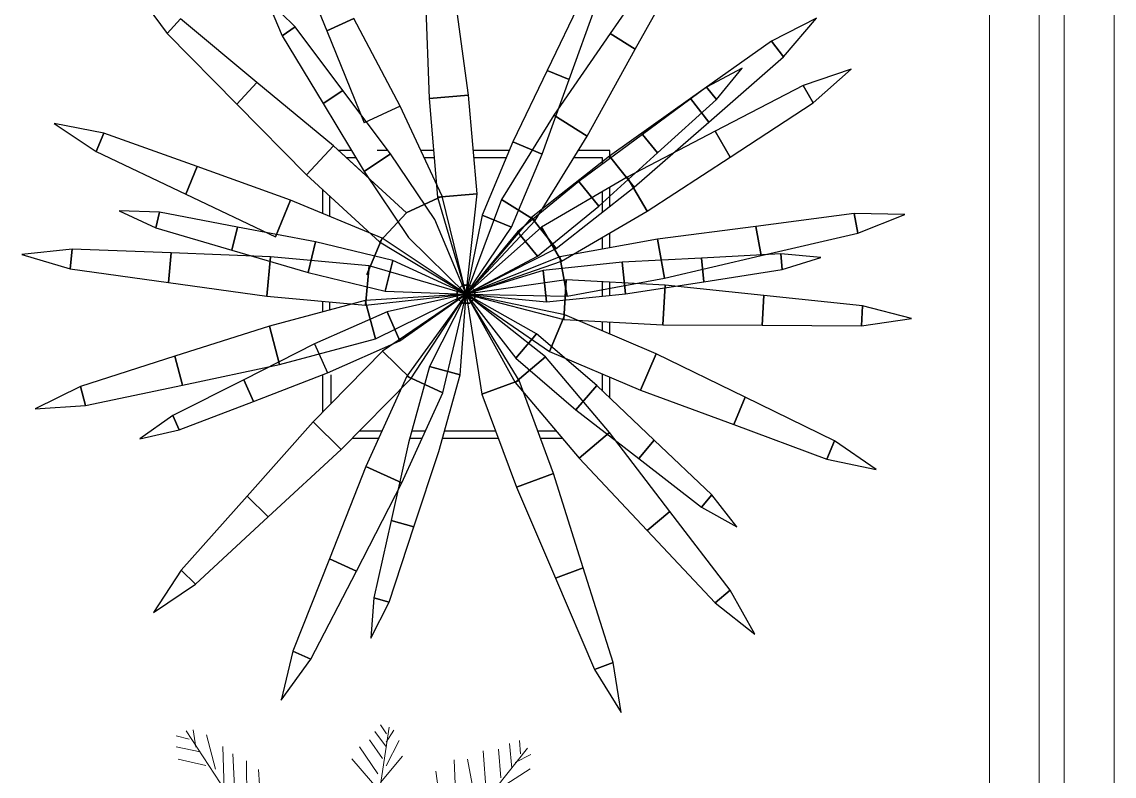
# Model space of a CAD drawing. Header units: inches. Extents: x -98933 to 1585249, y -3352739 to 192771.
# Drawn here: x 42604.42 to 42648.2, y 49773.71 to 49803.93 of the extents above; entities that cross this region are included whole.
import ezdxf

# ---------------------------------------------------------------- set-up
doc = ezdxf.new("R2010")
doc.units = ezdxf.units.IN
doc.header["$MEASUREMENT"] = 0
doc.layers.get('0').update_dxf_attribs({"lineweight": 0})
doc.layers.add('BOUNDARY', color=7, linetype='Continuous', lineweight=0, true_color=0x999900)
doc.layers.add('IFF-PLANTS', color=3, linetype='Continuous', lineweight=0)
doc.layers.add('PEJZAJ', color=7, linetype='Continuous')

# ---------------------------------------------------------------- blocks, each defined once
blk = doc.blocks.new('PALM')
at = {"layer": 'IFF-PLANTS', "linetype": 'ByBlock'}
for p, q in [((-107.6, -159.7), (1.3, -682.1)), ((-106.4, -156.1), (424, -213.9)), ((-72.5, -168.4), (270.9, -421.9)), ((184.6, -185.2), (274.6, -303.7)), ((273.4, -194.1), (331.6, -278.3)), ((336.3, -197.7), (400.5, -183.7)), ((388.9, -211.6), (420, -201.5)), ((227.8, -202), (312.9, -294.7)), ((313.5, -212), (362.7, -268.2)), ((350.7, -210.2), (384.5, -250.8)), ((377.6, -208.4), (406.2, -243.7)), ((407.5, -215.8), (423.8, -234.6)), ((174.7, -347.6), (181.1, -429.3)), ((187.8, -361.2), (250.8, -366.8)), ((195.3, -376.2), (206.7, -434.8)), ((216.8, -375.5), (266.8, -391.6)), ((221.7, -389.9), (228.7, -431.5)), ((241, -399.4), (246.6, -435.4)), ((247.6, -406.2), (273.1, -411.7)), ((258.7, -416.6), (262.5, -436.2)), ((-45.8, -433.8), (45.4, -537)), ((-37.5, -484.2), (41, -564.4)), ((-29.6, -522.9), (32.1, -591.1)), ((-25.5, -556.2), (28.5, -613.9)), ((-10.4, -593.7), (22.7, -650.4)), ((-17.9, -611.2), (-46, -655.9)), ((-7.8, -636.2), (-32.6, -674.4)), ((-7.3, -648), (11.9, -674.4)), ((-5.7, -666.9), (-18.4, -688.3))]:
    blk.add_line(p, q, dxfattribs=at)
blk = doc.blocks.new('BITKI4')
at = {"color": 3}
for p, q in [((-0.186, 0.3716), (-0.147, 0.2757)), ((0.2073, 0.3581), (0.1484, 0.2729)), ((0.1748, 0.2566), (0.2249, 0.3472)), ((-0.3449, 0.3155), (-0.3137, 0.273)), ((-0.3449, 0.3155), (-0.3137, 0.273)), ((-0.18, 0.28), (-0.21, 0.3097)), ((-0.21, 0.3097), (-0.1937, 0.2708)), ((-0.0443, 0.3087), (-0.0405, 0.2053)), ((-0.0443, 0.3087), (-0.0405, 0.2053)), ((0.0007, 0.2089), (-0.0134, 0.3114)), ((0.0007, 0.2089), (-0.0134, 0.3114)), ((0.1188, 0.3093), (0.0829, 0.2346)), ((0.1058, 0.225), (0.134, 0.3029)), ((-0.2998, 0.2882), (-0.3137, 0.273)), ((-0.3137, 0.273), (-0.2998, 0.2882)), ((-0.2998, 0.2882), (-0.3137, 0.273)), ((-0.3137, 0.273), (-0.2998, 0.2882)), ((-0.22, 0.2221), (-0.2998, 0.2882)), ((-0.22, 0.2221), (-0.2998, 0.2882)), ((-0.1189, 0.2888), (-0.147, 0.2757)), ((-0.147, 0.2757), (-0.1189, 0.2888)), ((-0.0705, 0.1972), (-0.1189, 0.2888)), ((0.3639, 0.2889), (0.3168, 0.265)), ((0.3639, 0.2889), (0.3168, 0.265)), ((0.3296, 0.2488), (0.3639, 0.2889)), ((0.3296, 0.2488), (0.3639, 0.2889)), ((-0.1937, 0.2708), (-0.18, 0.28)), ((-0.18, 0.28), (-0.1937, 0.2708)), ((-0.1303, 0.2137), (-0.18, 0.28)), ((-0.147, 0.2757), (-0.108, 0.1797)), ((-0.3137, 0.273), (-0.241, 0.1993)), ((-0.3137, 0.273), (-0.241, 0.1993)), ((-0.1937, 0.2708), (-0.1509, 0.1999)), ((0.1484, 0.2729), (0.0896, 0.1877)), ((0.1748, 0.2566), (0.1484, 0.2729)), ((0.1484, 0.2729), (0.1748, 0.2566)), ((0.3168, 0.265), (0.2324, 0.2051)), ((0.3168, 0.265), (0.2324, 0.2051)), ((0.3296, 0.2488), (0.3168, 0.265)), ((0.3168, 0.265), (0.3296, 0.2488)), ((0.3296, 0.2488), (0.3168, 0.265)), ((0.3168, 0.265), (0.3296, 0.2488)), ((0.1247, 0.1659), (0.1748, 0.2566)), ((0.2516, 0.1807), (0.3296, 0.2488)), ((0.2516, 0.1807), (0.3296, 0.2488)), ((0.0829, 0.2346), (0.047, 0.16)), ((0.0829, 0.2346), (0.1058, 0.225)), ((0.1058, 0.225), (0.0829, 0.2346)), ((0.2863, 0.2369), (0.249, 0.2171)), ((0.2595, 0.2043), (0.2863, 0.2369)), ((0.2863, 0.2369), (0.2863, 0.2369)), ((0.3999, 0.2359), (0.3501, 0.2187)), ((0.3605, 0.2009), (0.3999, 0.2359)), ((0.3999, 0.2359), (0.3999, 0.2359)), ((-0.241, 0.1993), (-0.22, 0.2221)), ((-0.241, 0.1993), (-0.22, 0.2221)), ((-0.22, 0.2221), (-0.241, 0.1993)), ((-0.22, 0.2221), (-0.241, 0.1993)), ((-0.1403, 0.156), (-0.22, 0.2221)), ((-0.1403, 0.156), (-0.22, 0.2221)), ((0.0775, 0.1471), (0.1058, 0.225)), ((0.249, 0.2171), (0.1824, 0.1678)), ((0.249, 0.2171), (0.2595, 0.2043)), ((0.2595, 0.2043), (0.249, 0.2171)), ((0.3501, 0.2187), (0.2582, 0.171)), ((0.3501, 0.2187), (0.3605, 0.2009)), ((0.3605, 0.2009), (0.3501, 0.2187)), ((-0.1509, 0.1999), (-0.1303, 0.2137)), ((-0.1303, 0.2137), (-0.1509, 0.1999)), ((-0.0806, 0.1475), (-0.1303, 0.2137)), ((0.0007, 0.2089), (-0.0405, 0.2053)), ((-0.0405, 0.2053), (0.0007, 0.2089)), ((0.0007, 0.2089), (-0.0405, 0.2053)), ((-0.0405, 0.2053), (0.0007, 0.2089)), ((-0.0405, 0.2053), (-0.0315, 0.1022)), ((-0.0405, 0.2053), (-0.0315, 0.1022)), ((0.0098, 0.1058), (0.0007, 0.2089)), ((0.0098, 0.1058), (0.0007, 0.2089)), ((-0.241, 0.1993), (-0.1683, 0.1256)), ((-0.241, 0.1993), (-0.1683, 0.1256)), ((-0.1509, 0.1999), (-0.1081, 0.129)), ((-0.0705, 0.1972), (-0.108, 0.1797)), ((-0.0268, 0.1035), (-0.0705, 0.1972)), ((0.2324, 0.2051), (0.1479, 0.1452)), ((0.2324, 0.2051), (0.1479, 0.1452)), ((0.1981, 0.1486), (0.2595, 0.2043)), ((0.2324, 0.2051), (0.2516, 0.1807)), ((0.2324, 0.2051), (0.2516, 0.1807)), ((0.2516, 0.1807), (0.2324, 0.2051)), ((0.2516, 0.1807), (0.2324, 0.2051)), ((0.2738, 0.1442), (0.3605, 0.2009)), ((0.0896, 0.1877), (0.0351, 0.0998)), ((0.1247, 0.1659), (0.0896, 0.1877)), ((0.0896, 0.1877), (0.1247, 0.1659)), ((-0.38, 0.169), (-0.4318, 0.1793)), ((-0.4318, 0.1793), (-0.3879, 0.1499)), ((-0.4318, 0.1793), (-0.4318, 0.1793)), ((0.2582, 0.171), (0.1663, 0.1233)), ((0.1735, 0.1127), (0.2516, 0.1807)), ((0.1735, 0.1127), (0.2516, 0.1807)), ((0.2738, 0.1442), (0.2582, 0.171)), ((0.2582, 0.171), (0.2738, 0.1442)), ((-0.3879, 0.1499), (-0.38, 0.169)), ((-0.38, 0.169), (-0.3879, 0.1499)), ((-0.2825, 0.1342), (-0.38, 0.169)), ((0.047, 0.16), (0.015, 0.0837)), ((0.0775, 0.1471), (0.047, 0.16)), ((0.047, 0.16), (0.0775, 0.1471)), ((0.0702, 0.078), (0.1247, 0.1659)), ((0.1824, 0.1678), (0.1157, 0.1186)), ((0.1824, 0.1678), (0.1981, 0.1486)), ((0.1981, 0.1486), (0.1824, 0.1678)), ((-0.3879, 0.1499), (-0.2944, 0.1055)), ((-0.1403, 0.156), (-0.1683, 0.1256)), ((-0.1683, 0.1256), (-0.1403, 0.156)), ((-0.1403, 0.156), (-0.1683, 0.1256)), ((-0.1683, 0.1256), (-0.1403, 0.156)), ((-0.0641, 0.0861), (-0.1403, 0.156)), ((-0.1037, 0.1225), (-0.1403, 0.156)), ((-0.0833, 0.151), (-0.0946, 0.151)), ((-0.0833, 0.151), (-0.0946, 0.151)), ((-0.0833, 0.151), (-0.0946, 0.151)), ((0.1367, 0.093), (0.1981, 0.1486)), ((-0.0806, 0.1475), (-0.1081, 0.129)), ((-0.1081, 0.129), (-0.0806, 0.1475)), ((-0.0344, 0.0789), (-0.0806, 0.1475)), ((0.0455, 0.0709), (0.0775, 0.1471)), ((0.1479, 0.1452), (0.0666, 0.0812)), ((0.1479, 0.1452), (0.0666, 0.0812)), ((0.1407, 0.1371), (0.1407, 0.1435)), ((0.1407, 0.1371), (0.1407, 0.1435)), ((0.1735, 0.1127), (0.1479, 0.1452)), ((0.1479, 0.1452), (0.1735, 0.1127)), ((0.1479, 0.1452), (0.1735, 0.1127)), ((0.1735, 0.1127), (0.1479, 0.1452)), ((0.1872, 0.0876), (0.2738, 0.1442)), ((-0.2825, 0.1342), (-0.2944, 0.1055)), ((-0.2944, 0.1055), (-0.2825, 0.1342)), ((-0.185, 0.0993), (-0.2825, 0.1342)), ((-0.1683, 0.1256), (-0.092, 0.0557)), ((-0.1683, 0.1256), (-0.092, 0.0557)), ((-0.1081, 0.129), (-0.0618, 0.0604)), ((0.1157, 0.1186), (0.0517, 0.0662)), ((0.1663, 0.1233), (0.077, 0.0711)), ((0.1367, 0.093), (0.1157, 0.1186)), ((0.1157, 0.1186), (0.1367, 0.093)), ((0.1872, 0.0876), (0.1663, 0.1233)), ((0.1663, 0.1233), (0.1872, 0.0876)), ((-0.2944, 0.1055), (-0.2008, 0.0611)), ((-0.0643, 0.086), (-0.0268, 0.1035)), ((-0.0268, 0.1035), (-0.0643, 0.086)), ((0.0098, 0.1058), (-0.0315, 0.1022)), ((0.0098, 0.1058), (-0.0315, 0.1022)), ((-0.0315, 0.1022), (0.0098, 0.1058)), ((-0.0315, 0.1022), (0.0098, 0.1058)), ((-0.0018, 0.001), (-0.0268, 0.1035)), ((-0.0018, 0.001), (0.0098, 0.1058)), ((-0.0018, 0.001), (0.0098, 0.1058)), ((0.0922, 0.0487), (0.1735, 0.1127)), ((0.0922, 0.0487), (0.1735, 0.1127)), ((0.1407, 0.0868), (0.1407, 0.1083)), ((0.1482, 0.0928), (0.1482, 0.1127)), ((0.1482, 0.0928), (0.1482, 0.1127)), ((0.1482, 0.0928), (0.1482, 0.1127)), ((0.1482, 0.0928), (0.1482, 0.1127)), ((0.1482, 0.0928), (0.1482, 0.1127)), ((-0.185, 0.0993), (-0.2008, 0.0611)), ((-0.2008, 0.0611), (-0.185, 0.0993)), ((-0.0894, 0.0597), (-0.185, 0.0993)), ((-0.0315, 0.1022), (-0.0018, 0.001)), ((-0.0315, 0.1022), (-0.0018, 0.001)), ((0.0351, 0.0998), (-0.0018, 0.001)), ((0.0351, 0.0998), (0.0702, 0.078)), ((0.0702, 0.078), (0.0351, 0.0998)), ((0.0727, 0.0406), (0.1367, 0.093)), ((-0.3217, 0.0865), (-0.3638, 0.0881)), ((-0.3638, 0.0881), (-0.3638, 0.0881)), ((-0.3638, 0.0881), (-0.3255, 0.0704)), ((-0.3255, 0.0704), (-0.3217, 0.0865)), ((-0.3217, 0.0865), (-0.3255, 0.0704)), ((-0.2403, 0.0711), (-0.3217, 0.0865)), ((-0.0641, 0.0861), (-0.092, 0.0557)), ((-0.0641, 0.0861), (-0.092, 0.0557)), ((-0.092, 0.0557), (-0.0641, 0.0861)), ((-0.092, 0.0557), (-0.0641, 0.0861)), ((0.015, 0.0837), (-0.0018, 0.001)), ((0.0666, 0.0812), (-0.0018, 0.001)), ((0.0666, 0.0812), (-0.0018, 0.001)), ((0.0455, 0.0709), (0.015, 0.0837)), ((0.015, 0.0837), (0.0455, 0.0709)), ((0.0922, 0.0487), (0.0666, 0.0812)), ((0.0922, 0.0487), (0.0666, 0.0812)), ((0.0666, 0.0812), (0.0922, 0.0487)), ((0.0666, 0.0812), (0.0922, 0.0487)), ((0.0979, 0.0354), (0.1872, 0.0876)), ((0.4033, 0.0853), (0.3006, 0.0718)), ((0.4033, 0.0853), (0.3006, 0.0718)), ((0.407, 0.0649), (0.4033, 0.0853)), ((0.4561, 0.0843), (0.4033, 0.0853)), ((0.4033, 0.0853), (0.407, 0.0649)), ((0.407, 0.0649), (0.4033, 0.0853)), ((0.4561, 0.0843), (0.4033, 0.0853)), ((0.4033, 0.0853), (0.407, 0.0649)), ((0.407, 0.0649), (0.4561, 0.0843)), ((0.407, 0.0649), (0.4561, 0.0843)), ((0.4561, 0.0843), (0.4561, 0.0843)), ((0.4561, 0.0843), (0.4561, 0.0843)), ((-0.3255, 0.0704), (-0.2461, 0.047)), ((-0.2461, 0.047), (-0.2403, 0.0711)), ((-0.2403, 0.0711), (-0.2461, 0.047)), ((-0.1589, 0.0558), (-0.2403, 0.0711)), ((-0.0018, 0.001), (-0.0344, 0.0789)), ((-0.0018, 0.001), (0.0702, 0.078)), ((0.077, 0.0711), (-0.0018, 0.001)), ((-0.0018, 0.001), (0.0455, 0.0709)), ((0.077, 0.0711), (0.0979, 0.0354)), ((0.0979, 0.0354), (0.077, 0.0711)), ((0.3006, 0.0718), (0.198, 0.0584)), ((0.3006, 0.0718), (0.198, 0.0584)), ((0.3006, 0.0718), (0.3062, 0.0413)), ((0.3006, 0.0718), (0.3062, 0.0413)), ((0.3062, 0.0413), (0.3006, 0.0718)), ((0.3062, 0.0413), (0.3006, 0.0718)), ((-0.1053, 0.0215), (-0.0894, 0.0597)), ((-0.0894, 0.0597), (-0.1053, 0.0215)), ((-0.0018, 0.001), (-0.0894, 0.0597)), ((-0.0618, 0.0604), (-0.0018, 0.001)), ((0.0517, 0.0662), (-0.0018, 0.001)), ((0.0727, 0.0406), (0.0517, 0.0662)), ((0.0517, 0.0662), (0.0727, 0.0406)), ((0.198, 0.0584), (0.0962, 0.0399)), ((0.198, 0.0584), (0.0962, 0.0399)), ((0.2054, 0.0177), (0.198, 0.0584)), ((0.198, 0.0584), (0.2054, 0.0177)), ((0.198, 0.0584), (0.2054, 0.0177)), ((0.2054, 0.0177), (0.198, 0.0584)), ((0.3062, 0.0413), (0.407, 0.0649)), ((0.3062, 0.0413), (0.407, 0.0649)), ((-0.413, 0.0482), (-0.4654, 0.0425)), ((-0.413, 0.0482), (-0.4654, 0.0425)), ((-0.413, 0.0482), (-0.4148, 0.0276)), ((-0.4148, 0.0276), (-0.413, 0.0482)), ((-0.413, 0.0482), (-0.4148, 0.0276)), ((-0.4148, 0.0276), (-0.413, 0.0482)), ((-0.3095, 0.0441), (-0.413, 0.0482)), ((-0.3095, 0.0441), (-0.413, 0.0482)), ((-0.2461, 0.047), (-0.1666, 0.0236)), ((-0.1589, 0.0558), (-0.1666, 0.0236)), ((-0.1666, 0.0236), (-0.1589, 0.0558)), ((-0.0784, 0.0364), (-0.1589, 0.0558)), ((-0.092, 0.0557), (-0.0018, 0.001)), ((-0.092, 0.0557), (-0.0018, 0.001)), ((-0.0018, 0.001), (0.0922, 0.0487)), ((-0.0018, 0.001), (0.0922, 0.0487)), ((-0.4654, 0.0425), (-0.4654, 0.0425)), ((-0.4654, 0.0425), (-0.4148, 0.0276)), ((-0.4654, 0.0425), (-0.4654, 0.0425)), ((-0.4654, 0.0425), (-0.4148, 0.0276)), ((-0.3123, 0.0132), (-0.3095, 0.0441)), ((-0.3123, 0.0132), (-0.3095, 0.0441)), ((-0.3095, 0.0441), (-0.3123, 0.0132)), ((-0.3095, 0.0441), (-0.3123, 0.0132)), ((-0.206, 0.0401), (-0.3095, 0.0441)), ((-0.206, 0.0401), (-0.3095, 0.0441)), ((-0.2097, -0.0011), (-0.206, 0.0401)), ((-0.206, 0.0401), (-0.2097, -0.0011)), ((-0.2097, -0.0011), (-0.206, 0.0401)), ((-0.206, 0.0401), (-0.2097, -0.0011)), ((-0.103, 0.0308), (-0.206, 0.0401)), ((-0.0784, 0.0364), (-0.0861, 0.0043)), ((-0.0861, 0.0043), (-0.0784, 0.0364)), ((-0.0018, 0.001), (-0.0784, 0.0364)), ((-0.0018, 0.001), (0.0727, 0.0406)), ((0.0962, 0.0399), (-0.0018, 0.001)), ((0.0962, 0.0399), (-0.0018, 0.001)), ((-0.0018, 0.001), (0.0979, 0.0354)), ((0.1611, 0.0344), (0.0788, 0.0259)), ((0.1036, -0.0008), (0.0962, 0.0399)), ((0.1036, -0.0008), (0.0962, 0.0399)), ((0.0962, 0.0399), (0.1036, -0.0008)), ((0.0962, 0.0399), (0.1036, -0.0008)), ((0.2438, 0.0388), (0.1611, 0.0344)), ((0.1611, 0.0344), (0.1645, 0.0015)), ((0.1645, 0.0015), (0.1611, 0.0344)), ((0.2054, 0.0177), (0.3062, 0.0413)), ((0.2054, 0.0177), (0.3062, 0.0413)), ((0.3265, 0.0432), (0.2438, 0.0388)), ((0.2438, 0.0388), (0.2463, 0.0141)), ((0.2463, 0.0141), (0.2438, 0.0388)), ((0.3265, 0.0432), (0.3282, 0.0267)), ((0.3282, 0.0267), (0.3265, 0.0432)), ((0.3685, 0.0392), (0.3265, 0.0432)), ((0.3282, 0.0267), (0.3685, 0.0392)), ((0.3685, 0.0392), (0.3685, 0.0392)), ((-0.4148, 0.0276), (-0.3123, 0.0132)), ((-0.4148, 0.0276), (-0.3123, 0.0132)), ((-0.1666, 0.0236), (-0.0861, 0.0043)), ((-0.103, 0.0308), (-0.1067, -0.0104)), ((-0.103, 0.0308), (-0.1067, -0.0104)), ((-0.1067, -0.0104), (-0.103, 0.0308)), ((-0.1067, -0.0104), (-0.103, 0.0308)), ((-0.0018, 0.001), (-0.103, 0.0308)), ((0.0788, 0.0259), (-0.0018, 0.001)), ((0.0822, -0.007), (0.0788, 0.0259)), ((0.0788, 0.0259), (0.0822, -0.007)), ((0.2463, 0.0141), (0.3282, 0.0267)), ((-0.3123, 0.0132), (-0.2097, -0.0011)), ((-0.3123, 0.0132), (-0.2097, -0.0011)), ((0.1026, 0.016), (-0.0018, 0.001)), ((0.1026, 0.016), (0.1003, -0.0253)), ((0.1003, -0.0253), (0.1026, 0.016)), ((0.2058, 0.0104), (0.1026, 0.016)), ((0.1036, -0.0008), (0.2054, 0.0177)), ((0.1036, -0.0008), (0.2054, 0.0177)), ((0.1645, 0.0015), (0.2463, 0.0141)), ((-0.0018, 0.001), (-0.1071, -0.0056)), ((-0.1067, -0.0104), (-0.0018, 0.001)), ((-0.1067, -0.0104), (-0.0018, 0.001)), ((-0.0965, -0.0455), (-0.0018, 0.001)), ((-0.0018, 0.001), (-0.0891, -0.0583)), ((-0.0018, 0.001), (-0.0891, -0.0583)), ((-0.0861, 0.0043), (-0.0018, 0.001)), ((-0.0018, 0.001), (-0.0842, -0.0173)), ((-0.0708, -0.0476), (-0.0018, 0.001)), ((-0.0018, 0.001), (-0.0635, -0.0846)), ((-0.0595, -0.0873), (-0.0018, 0.001)), ((-0.0595, -0.0873), (-0.0018, 0.001)), ((-0.0018, 0.001), (-0.0399, -0.0743)), ((-0.0259, -0.1017), (-0.0018, 0.001)), ((-0.0112, 0.0049), (-0.0057, 0.0104)), ((-0.0057, 0.0104), (-0.0112, 0.0049)), ((-0.0057, 0.0104), (-0.0112, 0.0049)), ((-0.0112, 0.0049), (-0.0057, 0.0104)), ((-0.0112, 0.0049), (-0.0112, 0.0049)), ((-0.0112, -0.0029), (-0.0112, 0.0049)), ((-0.0112, 0.0049), (-0.0112, 0.0049)), ((-0.0112, 0.0049), (-0.0112, -0.0029)), ((-0.0112, 0.0049), (-0.0112, -0.0029)), ((-0.0112, 0.0049), (-0.0112, 0.0049)), ((-0.0112, -0.0029), (-0.0112, 0.0049)), ((-0.0112, 0.0049), (-0.0112, 0.0049)), ((-0.008, -0.0832), (-0.0018, 0.001)), ((-0.0057, 0.0104), (0.002, 0.0104)), ((0.002, 0.0104), (-0.0057, 0.0104)), ((-0.0057, 0.0104), (-0.0057, 0.0104)), ((-0.0057, 0.0104), (-0.0057, 0.0104)), ((-0.0057, 0.0104), (-0.0057, 0.0104)), ((-0.0057, 0.0104), (-0.0057, 0.0104)), ((0.002, 0.0104), (-0.0057, 0.0104)), ((-0.0057, 0.0104), (0.002, 0.0104)), ((0.1014, -0.0206), (-0.0018, 0.001)), ((-0.0018, 0.001), (0.1036, -0.0008)), ((-0.0018, 0.001), (0.1003, -0.0253)), ((0.1014, -0.0206), (-0.0018, 0.001)), ((-0.0018, 0.001), (0.1036, -0.0008)), ((-0.0018, 0.001), (-0.0018, 0.001)), ((-0.0018, 0.001), (-0.0018, 0.001)), ((-0.0018, 0.001), (-0.0018, 0.001)), ((-0.0018, 0.001), (-0.0018, 0.001)), ((-0.0018, 0.001), (0.0147, -0.1032)), ((0.0535, -0.0888), (-0.0018, 0.001)), ((-0.0018, 0.001), (-0.0018, 0.001)), ((-0.0018, 0.001), (0.0852, -0.0586)), ((-0.0018, 0.001), (-0.0018, 0.001)), ((-0.0018, 0.001), (-0.0018, 0.001)), ((-0.0018, 0.001), (-0.0018, 0.001)), ((-0.0018, 0.001), (-0.0018, 0.001)), ((-0.0018, 0.001), (-0.0018, 0.001)), ((-0.0018, 0.001), (-0.0018, 0.001)), ((-0.0018, 0.001), (-0.0018, 0.001)), ((-0.0018, 0.001), (0.0493, -0.0912)), ((0.0809, -0.0644), (-0.0018, 0.001)), ((-0.0018, 0.001), (-0.0018, 0.001)), ((-0.0018, 0.001), (-0.0018, 0.001)), ((-0.0018, 0.001), (-0.0018, 0.001)), ((-0.0018, 0.001), (-0.0018, 0.001)), ((-0.0018, 0.001), (-0.0018, 0.001)), ((-0.0018, 0.001), (-0.0018, 0.001)), ((-0.0018, 0.001), (-0.0018, 0.001)), ((-0.0018, 0.001), (-0.0018, 0.001)), ((-0.0018, 0.001), (0.0147, -0.1032)), ((0.0535, -0.0888), (-0.0018, 0.001)), ((-0.0018, 0.001), (-0.0018, 0.001)), ((-0.0018, 0.001), (0.0852, -0.0586)), ((-0.0018, 0.001), (-0.0018, 0.001)), ((-0.0018, 0.001), (-0.0018, 0.001)), ((-0.0018, 0.001), (-0.0018, 0.001)), ((-0.0018, 0.001), (-0.0018, 0.001)), ((-0.0018, 0.001), (-0.0018, 0.001)), ((-0.0018, 0.001), (-0.0018, 0.001)), ((-0.0018, 0.001), (0.0501, -0.0655)), ((0.0717, -0.0404), (-0.0018, 0.001)), ((-0.0018, 0.001), (-0.0018, 0.001)), ((-0.0018, 0.001), (0.0822, -0.007)), ((-0.0018, 0.001), (-0.0018, 0.001)), ((-0.0018, 0.001), (-0.0018, 0.001)), ((-0.0018, 0.001), (-0.0018, 0.001)), ((-0.0018, 0.001), (-0.0018, 0.001)), ((0.002, 0.0104), (0.002, 0.0104)), ((0.002, 0.0104), (0.0075, 0.0049)), ((0.0075, 0.0049), (0.002, 0.0104)), ((0.002, 0.0104), (0.002, 0.0104)), ((0.002, 0.0104), (0.002, 0.0104)), ((0.0075, 0.0049), (0.002, 0.0104)), ((0.002, 0.0104), (0.0075, 0.0049)), ((0.002, 0.0104), (0.002, 0.0104)), ((0.0075, 0.0049), (0.0075, -0.0029)), ((0.0075, -0.0029), (0.0075, 0.0049)), ((0.0075, 0.0049), (0.0075, 0.0049)), ((0.0075, 0.0049), (0.0075, 0.0049)), ((0.0075, 0.0049), (0.0075, 0.0049)), ((0.0075, 0.0049), (0.0075, 0.0049)), ((0.0075, -0.0029), (0.0075, 0.0049)), ((0.0075, 0.0049), (0.0075, -0.0029)), ((0.0822, -0.007), (0.1645, 0.0015)), ((0.2036, -0.0309), (0.2058, 0.0104)), ((0.2058, 0.0104), (0.2036, -0.0309)), ((0.3088, -0.0003), (0.2058, 0.0104)), ((-0.2097, -0.0011), (-0.1067, -0.0104)), ((-0.2097, -0.0011), (-0.1067, -0.0104)), ((-0.1071, -0.0056), (-0.2071, -0.0321)), ((-0.0965, -0.0455), (-0.1071, -0.0056)), ((-0.1071, -0.0056), (-0.0965, -0.0455)), ((-0.0112, -0.0029), (-0.0112, -0.0029)), ((-0.0057, -0.0084), (-0.0112, -0.0029)), ((-0.0112, -0.0029), (-0.0112, -0.0029)), ((-0.0112, -0.0029), (-0.0057, -0.0084)), ((-0.0112, -0.0029), (-0.0057, -0.0084)), ((-0.0057, -0.0084), (-0.0112, -0.0029)), ((-0.0112, -0.0029), (-0.0112, -0.0029)), ((-0.0112, -0.0029), (-0.0112, -0.0029)), ((-0.0057, -0.0084), (-0.0057, -0.0084)), ((0.002, -0.0084), (-0.0057, -0.0084)), ((-0.0057, -0.0084), (-0.0057, -0.0084)), ((-0.0057, -0.0084), (0.002, -0.0084)), ((-0.0057, -0.0084), (0.002, -0.0084)), ((-0.0057, -0.0084), (-0.0057, -0.0084)), ((0.002, -0.0084), (-0.0057, -0.0084)), ((-0.0057, -0.0084), (-0.0057, -0.0084)), ((0.0075, -0.0029), (0.002, -0.0084)), ((0.002, -0.0084), (0.0075, -0.0029)), ((0.002, -0.0084), (0.0075, -0.0029)), ((0.0075, -0.0029), (0.002, -0.0084)), ((0.002, -0.0084), (0.002, -0.0084)), ((0.002, -0.0084), (0.002, -0.0084)), ((0.002, -0.0084), (0.002, -0.0084)), ((0.002, -0.0084), (0.002, -0.0084)), ((0.0075, -0.0029), (0.0075, -0.0029)), ((0.0075, -0.0029), (0.0075, -0.0029)), ((0.0075, -0.0029), (0.0075, -0.0029)), ((0.0075, -0.0029), (0.0075, -0.0029)), ((0.3071, -0.0313), (0.3088, -0.0003)), ((0.3088, -0.0003), (0.3071, -0.0313)), ((0.4118, -0.0111), (0.3088, -0.0003)), ((0.4118, -0.0111), (0.4107, -0.0318)), ((0.4107, -0.0318), (0.4118, -0.0111)), ((0.4629, -0.0242), (0.4118, -0.0111)), ((-0.0842, -0.0173), (-0.1599, -0.0508)), ((-0.0842, -0.0173), (-0.0708, -0.0476)), ((-0.0708, -0.0476), (-0.0842, -0.0173)), ((0.0852, -0.0586), (0.1014, -0.0206)), ((0.0852, -0.0586), (0.1014, -0.0206)), ((0.1014, -0.0206), (0.0852, -0.0586)), ((0.1014, -0.0206), (0.0852, -0.0586)), ((0.1965, -0.0612), (0.1014, -0.0206)), ((0.1965, -0.0612), (0.1014, -0.0206)), ((-0.2071, -0.0321), (-0.3057, -0.0637)), ((-0.2071, -0.0321), (-0.1964, -0.0721)), ((-0.1964, -0.0721), (-0.2071, -0.0321)), ((0.1003, -0.0253), (0.2036, -0.0309)), ((0.2036, -0.0309), (0.3071, -0.0313)), ((0.3071, -0.0313), (0.4107, -0.0318)), ((0.4107, -0.0318), (0.4629, -0.0242)), ((0.4629, -0.0242), (0.4629, -0.0242)), ((-0.1964, -0.0721), (-0.0965, -0.0455)), ((0.0501, -0.0655), (0.0717, -0.0404)), ((0.0717, -0.0404), (0.0501, -0.0655)), ((0.1345, -0.0943), (0.0717, -0.0404)), ((-0.1599, -0.0508), (-0.2338, -0.0881)), ((-0.1599, -0.0508), (-0.1465, -0.0811)), ((-0.1465, -0.0811), (-0.0708, -0.0476)), ((-0.3057, -0.0637), (-0.4043, -0.0952)), ((-0.3057, -0.0637), (-0.2977, -0.0937)), ((-0.2977, -0.0937), (-0.3057, -0.0637)), ((-0.0891, -0.0583), (-0.1615, -0.1321)), ((-0.0891, -0.0583), (-0.1615, -0.1321)), ((-0.0891, -0.0583), (-0.0595, -0.0873)), ((-0.0891, -0.0583), (-0.0595, -0.0873)), ((-0.0595, -0.0873), (-0.0891, -0.0583)), ((-0.0595, -0.0873), (-0.0891, -0.0583)), ((0.0809, -0.0644), (0.0493, -0.0912)), ((0.0493, -0.0912), (0.0809, -0.0644)), ((0.0501, -0.0655), (0.1129, -0.1194)), ((0.1478, -0.1433), (0.0809, -0.0644)), ((0.0852, -0.0586), (0.1803, -0.0992)), ((0.0852, -0.0586), (0.1803, -0.0992)), ((0.1803, -0.0992), (0.1965, -0.0612)), ((0.1965, -0.0612), (0.1803, -0.0992)), ((0.1965, -0.0612), (0.1803, -0.0992)), ((0.1803, -0.0992), (0.1965, -0.0612)), ((0.2896, -0.1065), (0.1965, -0.0612)), ((0.2896, -0.1065), (0.1965, -0.0612)), ((-0.2977, -0.0937), (-0.1964, -0.0721)), ((-0.0399, -0.0743), (-0.062, -0.154)), ((-0.0399, -0.0743), (-0.008, -0.0832)), ((-0.008, -0.0832), (-0.0399, -0.0743)), ((-0.2338, -0.0881), (-0.3078, -0.1254)), ((-0.2238, -0.1108), (-0.2338, -0.0881)), ((-0.2338, -0.0881), (-0.2238, -0.1108)), ((-0.2238, -0.1108), (-0.1465, -0.0811)), ((-0.132, -0.1611), (-0.0595, -0.0873)), ((-0.132, -0.1611), (-0.0595, -0.0873)), ((-0.0635, -0.0846), (-0.1064, -0.1787)), ((-0.0259, -0.1017), (-0.0635, -0.0846)), ((-0.0635, -0.0846), (-0.0259, -0.1017)), ((-0.0301, -0.1629), (-0.008, -0.0832)), ((0.0147, -0.1032), (0.0535, -0.0888)), ((0.0147, -0.1032), (0.0535, -0.0888)), ((0.0535, -0.0888), (0.0147, -0.1032)), ((0.0535, -0.0888), (0.0147, -0.1032)), ((0.0895, -0.1858), (0.0535, -0.0888)), ((0.0895, -0.1858), (0.0535, -0.0888)), ((0.1407, -0.1002), (0.1407, -0.0823)), ((-0.4043, -0.0952), (-0.4516, -0.1185)), ((-0.399, -0.1152), (-0.4043, -0.0952)), ((-0.4043, -0.0952), (-0.399, -0.1152)), ((-0.399, -0.1152), (-0.2977, -0.0937)), ((-0.0687, -0.1958), (-0.0259, -0.1017)), ((0.0493, -0.0912), (0.1163, -0.1701)), ((0.1129, -0.1194), (0.1345, -0.0943)), ((0.1345, -0.0943), (0.1129, -0.1194)), ((0.1945, -0.1513), (0.1345, -0.0943)), ((0.1803, -0.0992), (0.2775, -0.135)), ((0.1803, -0.0992), (0.2775, -0.135)), ((-0.3011, -0.1405), (-0.2238, -0.1108)), ((0.0147, -0.1032), (0.0507, -0.2001)), ((0.0147, -0.1032), (0.0507, -0.2001)), ((0.2896, -0.1065), (0.2775, -0.135)), ((0.2896, -0.1065), (0.2775, -0.135)), ((0.2775, -0.135), (0.2896, -0.1065)), ((0.2775, -0.135), (0.2896, -0.1065)), ((0.3827, -0.1519), (0.2896, -0.1065)), ((0.3827, -0.1519), (0.2896, -0.1065)), ((-0.4516, -0.1185), (-0.399, -0.1152)), ((-0.4516, -0.1185), (-0.4516, -0.1185)), ((-0.3078, -0.1254), (-0.3423, -0.1497)), ((-0.3011, -0.1405), (-0.3078, -0.1254)), ((-0.3078, -0.1254), (-0.3011, -0.1405)), ((0.1129, -0.1194), (0.1783, -0.1702)), ((-0.1615, -0.1321), (-0.2303, -0.2095)), ((-0.1615, -0.1321), (-0.2303, -0.2095)), ((-0.1615, -0.1321), (-0.132, -0.1611)), ((-0.132, -0.1611), (-0.1615, -0.1321)), ((-0.1615, -0.1321), (-0.132, -0.1611)), ((-0.132, -0.1611), (-0.1615, -0.1321)), ((0.2775, -0.135), (0.3746, -0.1709)), ((0.2775, -0.135), (0.3746, -0.1709)), ((-0.3423, -0.1497), (-0.3011, -0.1405)), ((0.1163, -0.1701), (0.1478, -0.1433)), ((0.1478, -0.1433), (0.1163, -0.1701)), ((0.2108, -0.2255), (0.1478, -0.1433)), ((-0.3423, -0.1497), (-0.3423, -0.1497)), ((-0.1518, -0.149), (-0.1518, -0.149)), ((-0.1518, -0.149), (-0.1518, -0.149)), ((-0.1518, -0.149), (-0.1518, -0.149)), ((-0.1518, -0.149), (-0.1518, -0.149)), ((-0.062, -0.154), (-0.0801, -0.2349)), ((0.1482, -0.149), (0.1482, -0.149)), ((0.1482, -0.149), (0.1482, -0.149)), ((0.1482, -0.149), (0.1482, -0.149)), ((0.1482, -0.149), (0.1482, -0.149)), ((0.1945, -0.1513), (0.1783, -0.1702)), ((0.1783, -0.1702), (0.1945, -0.1513)), ((0.2546, -0.2084), (0.1945, -0.1513)), ((0.3746, -0.1709), (0.3827, -0.1519)), ((0.3827, -0.1519), (0.3746, -0.1709)), ((0.3746, -0.1709), (0.3827, -0.1519)), ((0.3827, -0.1519), (0.3746, -0.1709)), ((0.4262, -0.1817), (0.3827, -0.1519)), ((0.4262, -0.1817), (0.3827, -0.1519)), ((-0.2082, -0.2312), (-0.132, -0.1611)), ((-0.2082, -0.2312), (-0.132, -0.1611)), ((-0.0562, -0.2415), (-0.0301, -0.1629)), ((0.1163, -0.1701), (0.1872, -0.2455)), ((0.1783, -0.1702), (0.2438, -0.221)), ((0.3746, -0.1709), (0.4262, -0.1817)), ((0.3746, -0.1709), (0.4262, -0.1817)), ((-0.1064, -0.1787), (-0.1445, -0.2749)), ((-0.1064, -0.1787), (-0.0687, -0.1958)), ((-0.0687, -0.1958), (-0.1064, -0.1787)), ((0.4262, -0.1817), (0.4262, -0.1817)), ((0.4262, -0.1817), (0.4262, -0.1817)), ((0.0507, -0.2001), (0.0895, -0.1858)), ((0.0895, -0.1858), (0.0507, -0.2001)), ((0.0507, -0.2001), (0.0895, -0.1858)), ((0.0895, -0.1858), (0.0507, -0.2001)), ((0.1205, -0.2845), (0.0895, -0.1858)), ((0.1205, -0.2845), (0.0895, -0.1858)), ((-0.1163, -0.2878), (-0.0687, -0.1958)), ((0.0507, -0.2001), (0.0915, -0.2953)), ((0.0507, -0.2001), (0.0915, -0.2953)), ((-0.2303, -0.2095), (-0.2991, -0.2869)), ((-0.2303, -0.2095), (-0.2991, -0.2869)), ((-0.2082, -0.2312), (-0.2303, -0.2095)), ((-0.2082, -0.2312), (-0.2303, -0.2095)), ((-0.2303, -0.2095), (-0.2082, -0.2312)), ((-0.2303, -0.2095), (-0.2082, -0.2312)), ((0.2546, -0.2084), (0.2438, -0.221)), ((0.2438, -0.221), (0.2546, -0.2084)), ((0.2806, -0.2416), (0.2546, -0.2084)), ((0.1872, -0.2455), (0.2108, -0.2255)), ((0.2108, -0.2255), (0.1872, -0.2455)), ((0.2738, -0.3076), (0.2108, -0.2255)), ((0.2438, -0.221), (0.2806, -0.2416)), ((-0.2843, -0.3014), (-0.2082, -0.2312)), ((-0.2843, -0.3014), (-0.2082, -0.2312)), ((-0.0801, -0.2349), (-0.0982, -0.3157)), ((-0.0562, -0.2415), (-0.0801, -0.2349)), ((-0.0801, -0.2349), (-0.0562, -0.2415)), ((-0.0822, -0.3201), (-0.0562, -0.2415)), ((0.1872, -0.2455), (0.2581, -0.321)), ((0.2806, -0.2416), (0.2806, -0.2416)), ((-0.1445, -0.2749), (-0.1827, -0.3712)), ((-0.1445, -0.2749), (-0.1163, -0.2878)), ((-0.1163, -0.2878), (-0.1445, -0.2749)), ((0.1205, -0.2845), (0.0915, -0.2953)), ((0.1205, -0.2845), (0.0915, -0.2953)), ((0.0915, -0.2953), (0.1205, -0.2845)), ((0.0915, -0.2953), (0.1205, -0.2845)), ((0.1516, -0.3833), (0.1205, -0.2845)), ((0.1516, -0.3833), (0.1205, -0.2845)), ((-0.2991, -0.2869), (-0.3279, -0.3311)), ((-0.2991, -0.2869), (-0.3279, -0.3311)), ((-0.2991, -0.2869), (-0.2843, -0.3014)), ((-0.2843, -0.3014), (-0.2991, -0.2869)), ((-0.2991, -0.2869), (-0.2843, -0.3014)), ((-0.2843, -0.3014), (-0.2991, -0.2869)), ((-0.1639, -0.3798), (-0.1163, -0.2878)), ((0.0915, -0.2953), (0.1323, -0.3905)), ((0.0915, -0.2953), (0.1323, -0.3905)), ((-0.3279, -0.3311), (-0.2843, -0.3014)), ((-0.3279, -0.3311), (-0.2843, -0.3014)), ((0.2738, -0.3076), (0.2581, -0.321)), ((0.2581, -0.321), (0.2738, -0.3076)), ((0.2994, -0.3537), (0.2738, -0.3076)), ((-0.0982, -0.3157), (-0.1013, -0.3578)), ((-0.0822, -0.3201), (-0.0982, -0.3157)), ((-0.0982, -0.3157), (-0.0822, -0.3201)), ((-0.1013, -0.3578), (-0.0822, -0.3201)), ((0.2581, -0.321), (0.2994, -0.3537)), ((-0.3279, -0.3311), (-0.3279, -0.3311)), ((-0.3279, -0.3311), (-0.3279, -0.3311)), ((-0.1013, -0.3578), (-0.1013, -0.3578)), ((0.2994, -0.3537), (0.2994, -0.3537)), ((-0.1827, -0.3712), (-0.1947, -0.4226)), ((-0.1639, -0.3798), (-0.1827, -0.3712)), ((-0.1827, -0.3712), (-0.1639, -0.3798)), ((-0.1947, -0.4226), (-0.1639, -0.3798)), ((0.1323, -0.3905), (0.1516, -0.3833)), ((0.1516, -0.3833), (0.1323, -0.3905)), ((0.1323, -0.3905), (0.1516, -0.3833)), ((0.1516, -0.3833), (0.1323, -0.3905)), ((0.1599, -0.4354), (0.1516, -0.3833)), ((0.1599, -0.4354), (0.1516, -0.3833)), ((0.1323, -0.3905), (0.1599, -0.4354)), ((0.1323, -0.3905), (0.1599, -0.4354))]:
    blk.add_line(p, q, dxfattribs=at)
at = {"color": 1}
for p, q in [((-0.1214, 0.151), (-0.1348, 0.151)), ((-0.1214, 0.151), (-0.1348, 0.151)), ((-0.1214, 0.151), (-0.1348, 0.151)), ((-0.1214, 0.151), (-0.1348, 0.151)), ((-0.1214, 0.151), (-0.1348, 0.151)), ((-0.1214, 0.151), (-0.1348, 0.151)), ((-0.0357, 0.151), (-0.049, 0.151)), ((-0.0357, 0.151), (-0.049, 0.151)), ((-0.0357, 0.151), (-0.049, 0.151)), ((-0.0357, 0.151), (-0.049, 0.151)), ((-0.0357, 0.151), (-0.049, 0.151)), ((-0.0357, 0.151), (-0.049, 0.151)), ((0.0433, 0.151), (0.0058, 0.151)), ((0.0433, 0.151), (0.0058, 0.151)), ((0.0433, 0.151), (0.0058, 0.151)), ((0.0433, 0.151), (0.0058, 0.151)), ((0.0433, 0.151), (0.0058, 0.151)), ((0.0433, 0.151), (0.0058, 0.151)), ((0.1482, 0.151), (0.1155, 0.151)), ((0.1482, 0.151), (0.1155, 0.151)), ((0.1482, 0.151), (0.1155, 0.151)), ((0.1482, 0.151), (0.1155, 0.151)), ((0.1482, 0.151), (0.1155, 0.151)), ((0.1482, 0.151), (0.1155, 0.151)), ((0.1482, 0.1426), (0.1482, 0.151)), ((0.1482, 0.1426), (0.1482, 0.151)), ((0.1482, 0.1426), (0.1482, 0.151)), ((0.1482, 0.1426), (0.1482, 0.151)), ((0.1482, 0.1426), (0.1482, 0.151)), ((0.1482, 0.1426), (0.1482, 0.151)), ((0.1482, 0.151), (0.1482, 0.151)), ((0.1482, 0.151), (0.1482, 0.151)), ((0.1482, 0.151), (0.1482, 0.151)), ((0.1482, 0.151), (0.1482, 0.151)), ((-0.1169, 0.1435), (-0.1266, 0.1435)), ((-0.1169, 0.1435), (-0.1266, 0.1435)), ((-0.0351, 0.1435), (-0.0455, 0.1435)), ((-0.0351, 0.1435), (-0.0455, 0.1435)), ((0.0401, 0.1435), (0.0065, 0.1435)), ((0.0401, 0.1435), (0.0065, 0.1435)), ((0.1407, 0.1435), (0.1108, 0.1435)), ((0.1407, 0.1435), (0.1108, 0.1435)), ((-0.1518, 0.1105), (-0.1518, 0.0856)), ((-0.1443, 0.1036), (-0.1443, 0.0825)), ((0.1407, 0.048), (0.1407, 0.0604)), ((0.1407, 0.048), (0.1407, 0.0604)), ((0.1482, 0.0493), (0.1482, 0.0647)), ((0.1482, 0.0493), (0.1482, 0.0647)), ((0.1482, 0.0493), (0.1482, 0.0647)), ((0.1482, 0.0493), (0.1482, 0.0647)), ((0.1482, 0.0493), (0.1482, 0.0647)), ((0.1482, 0.0493), (0.1482, 0.0647)), ((0.1407, -0.0009), (0.1407, 0.014)), ((0.1407, -0.0009), (0.1407, 0.014)), ((0.1482, -0.0002), (0.1482, 0.0136)), ((0.1482, -0.0002), (0.1482, 0.0136)), ((0.1482, -0.0002), (0.1482, 0.0136)), ((0.1482, -0.0002), (0.1482, 0.0136)), ((0.1482, -0.0002), (0.1482, 0.0136)), ((0.1482, -0.0002), (0.1482, 0.0136)), ((-0.1518, -0.0063), (-0.1518, -0.0174)), ((-0.1443, -0.007), (-0.1443, -0.0155)), ((0.1407, -0.0373), (0.1407, -0.0275)), ((0.1407, -0.0373), (0.1407, -0.0275)), ((0.1482, -0.0405), (0.1482, -0.0279)), ((0.1482, -0.0405), (0.1482, -0.0279)), ((0.1482, -0.0405), (0.1482, -0.0279)), ((0.1482, -0.0405), (0.1482, -0.0279)), ((0.1482, -0.0405), (0.1482, -0.0279)), ((0.1482, -0.0405), (0.1482, -0.0279)), ((-0.1518, -0.0832), (-0.1518, -0.1222)), ((-0.1428, -0.0832), (-0.1428, -0.113)), ((0.1407, -0.1002), (0.1407, -0.0823)), ((0.1482, -0.1073), (0.1482, -0.0855)), ((0.1482, -0.1073), (0.1482, -0.0855)), ((0.1482, -0.1073), (0.1482, -0.0855)), ((0.1482, -0.1073), (0.1482, -0.0855)), ((0.1482, -0.1073), (0.1482, -0.0855)), ((0.1482, -0.1073), (0.1482, -0.0855)), ((-0.1128, -0.1415), (-0.0894, -0.1415)), ((-0.0585, -0.1415), (-0.044, -0.1415)), ((-0.0242, -0.1415), (0.0289, -0.1415)), ((0.073, -0.1415), (0.092, -0.1415)), ((-0.1201, -0.149), (-0.0929, -0.149)), ((-0.0606, -0.149), (-0.0474, -0.149)), ((-0.0262, -0.149), (0.0317, -0.149)), ((0.0758, -0.149), (0.0984, -0.149))]:
    blk.add_line(p, q, dxfattribs=at)

msp = doc.modelspace()

# ---------------------------------------------------------------- linework, layer by layer
at = {"layer": 'BOUNDARY', "color": 7}
for p, q in [((42643.196, 49680.484), (42643.196, 50385.484)), ((42645.196, 49680.484), (42645.196, 50385.484)), ((42646.196, 49680.484), (42646.196, 50385.484)), ((42648.196, 49680.484), (42648.196, 50385.484))]:
    msp.add_line(p, q, dxfattribs=at)

# ---------------------------------------------------------------- block references
at = {"layer": 'IFF-PLANTS', "color": 7, "xscale": -0.02172476840241558, "yscale": 0.02172476839041337, "zscale": 0.0217247683944911, "rotation": 225}
msp.add_blockref('PALM', (42621.465, 49765.026), dxfattribs=at)
at = {"layer": 'PEJZAJ', "color": 7, "xscale": 38.40000000002328, "yscale": 38.39999999999418, "zscale": 38.40000000000001}
msp.add_blockref('BITKI4', (42622.295, 49792.974), dxfattribs=at)

doc.saveas('drawing.dxf')
